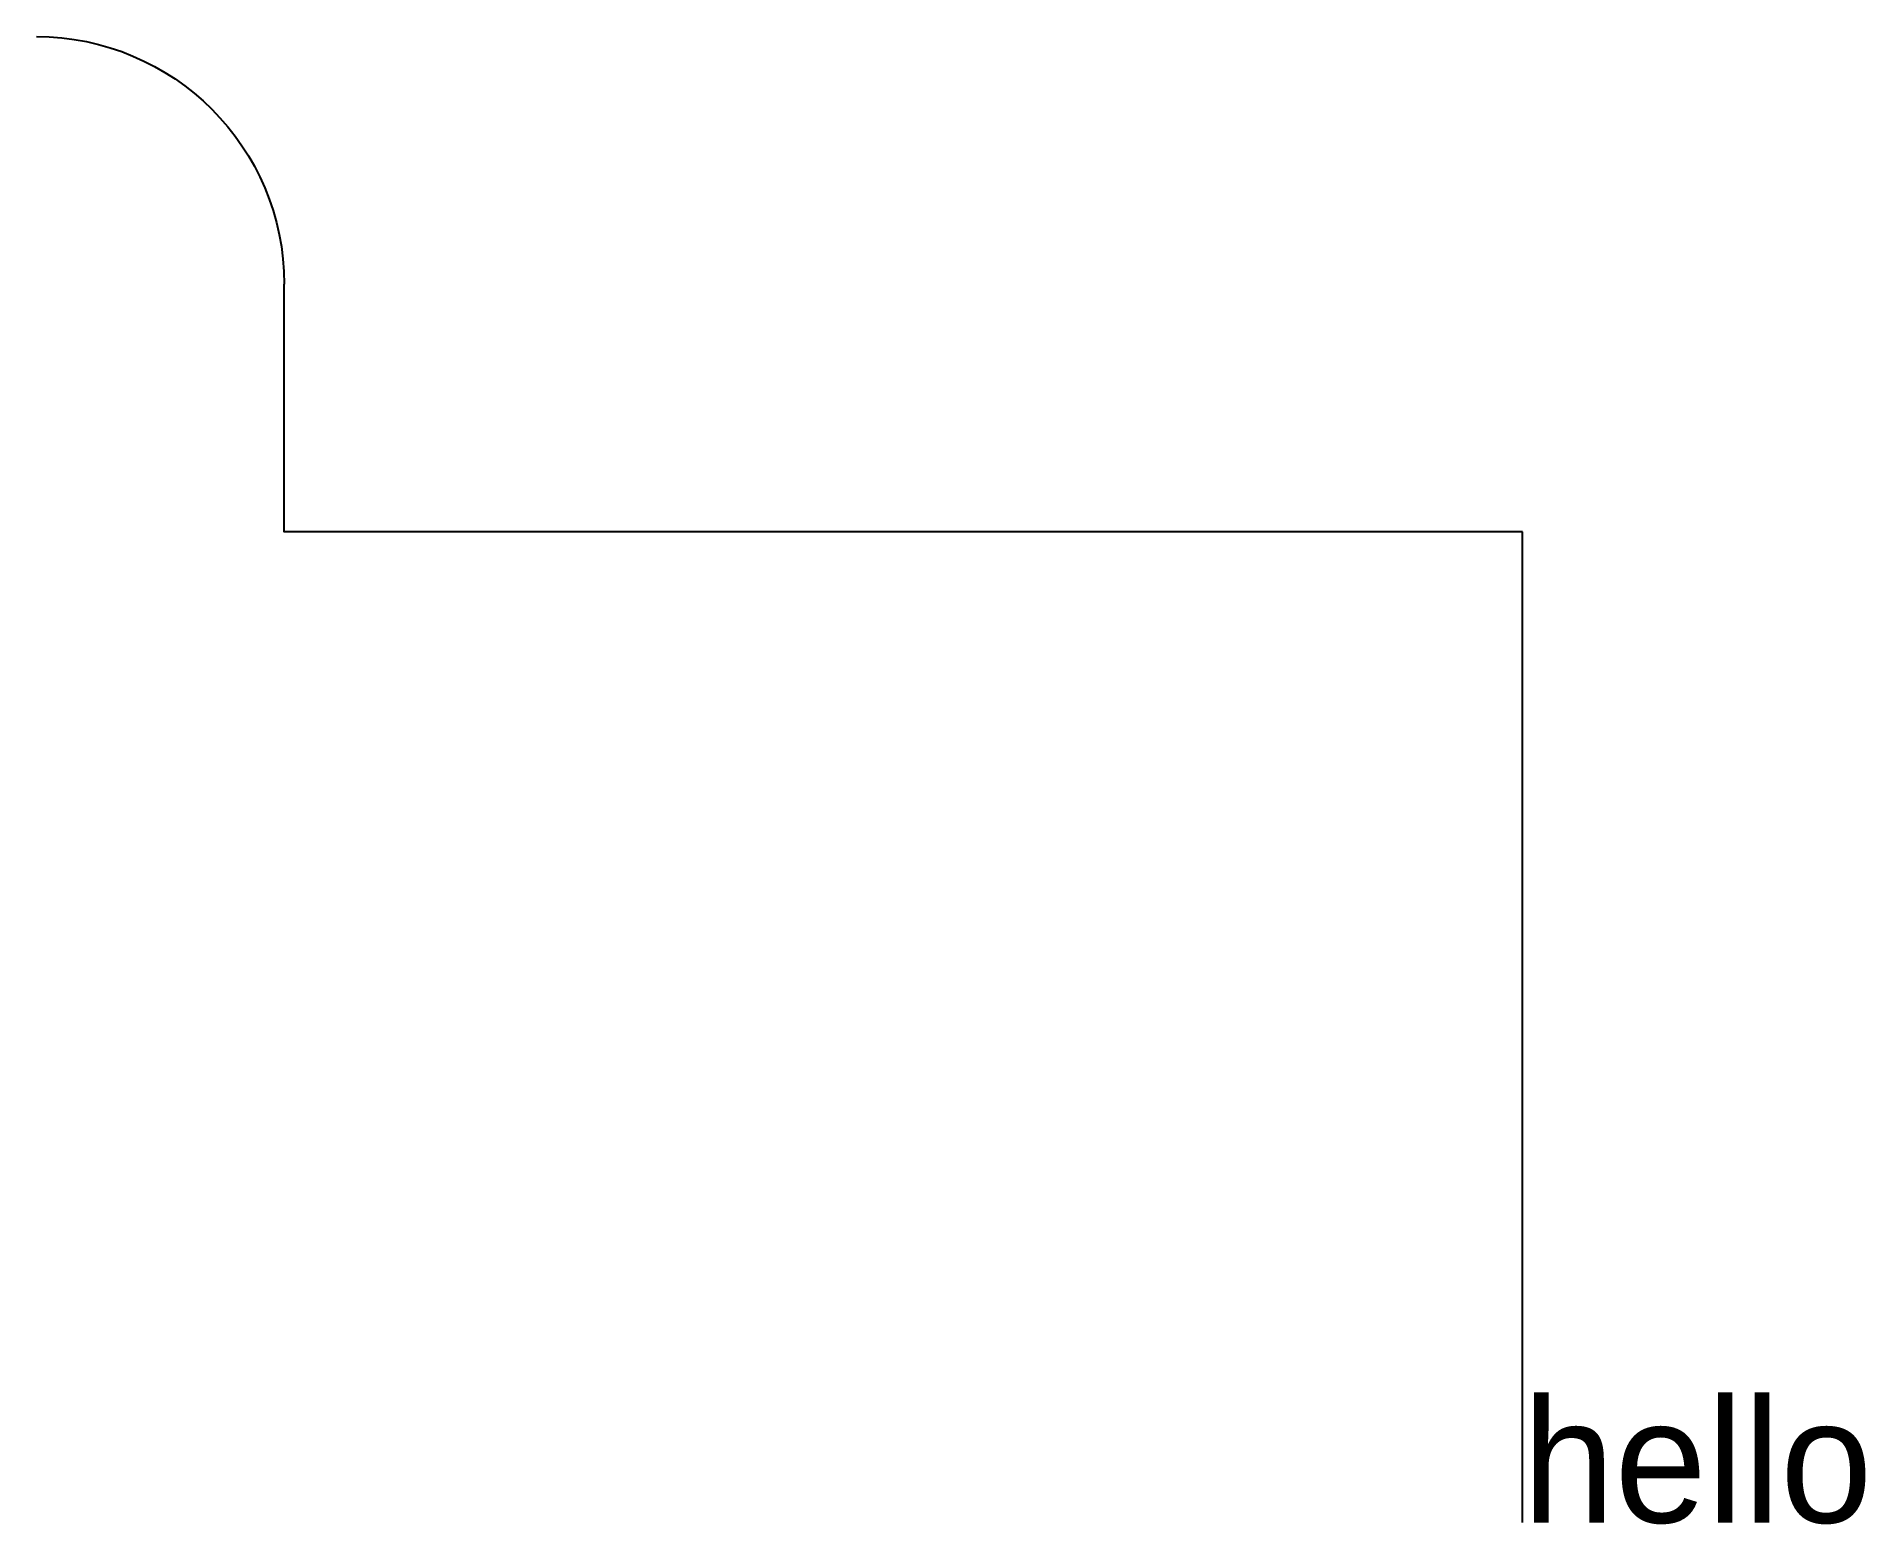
# Model space of a CAD drawing. Header units: metres. Extents: x -30 to 6.9, y 0 to 30.
import ezdxf

# ---------------------------------------------------------------- set-up
doc = ezdxf.new("R2010")
doc.units = ezdxf.units.M

msp = doc.modelspace()

# ---------------------------------------------------------------- linework, layer by layer
msp.add_line((0, 0), (0, 20))
msp.add_lwpolyline([(0, 20), (-25, 20), (-25, 25)])
at = {"extrusion": (0, 0, -1)}
msp.add_arc((30, 25), 5, 90, 180, dxfattribs=at)

# ---------------------------------------------------------------- texts
msp.add_text('hello', height=2.5).set_placement((0, 0))

doc.saveas('drawing.dxf')
